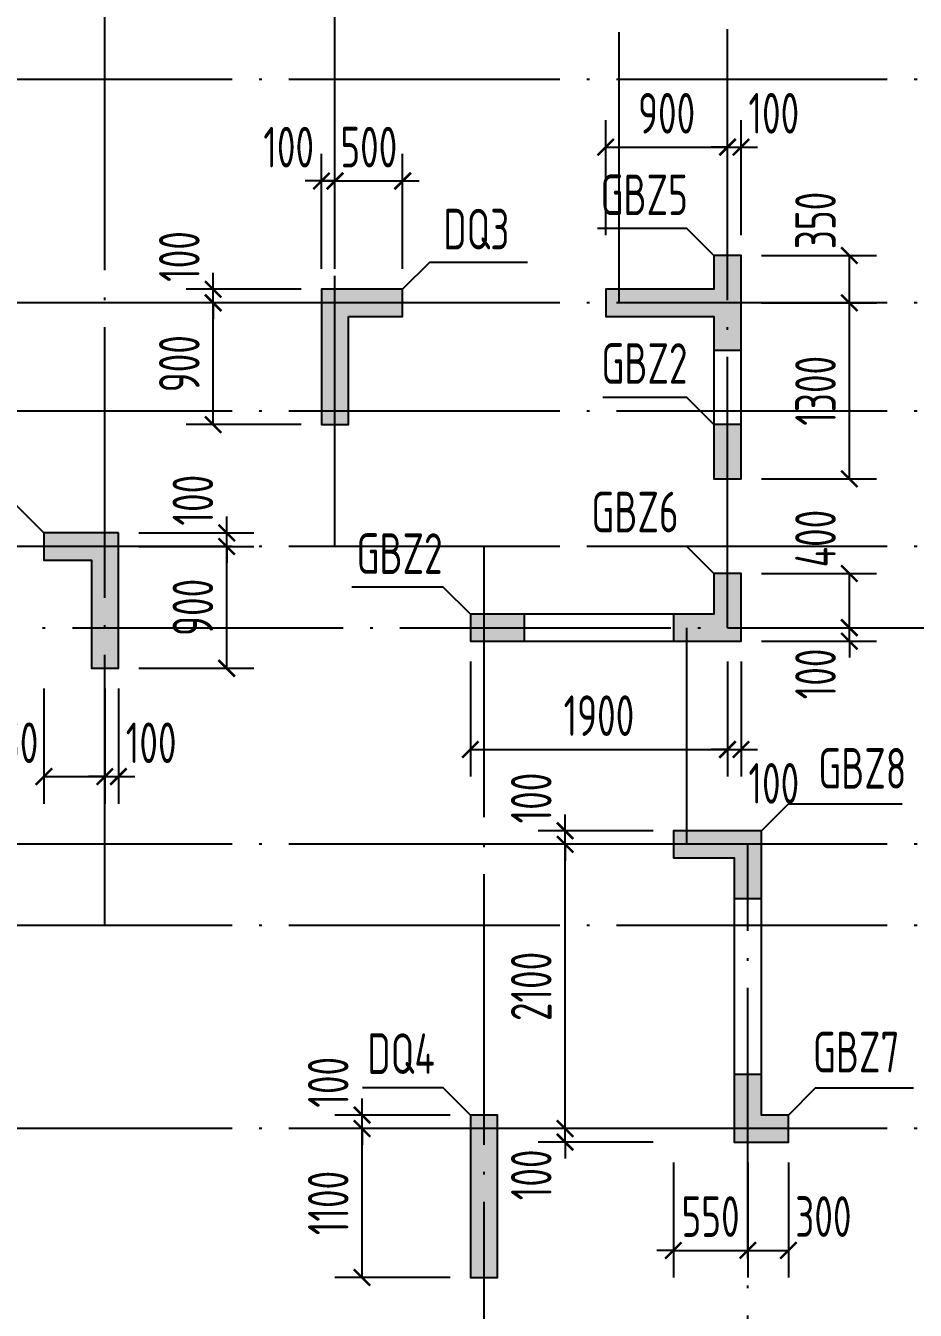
# Model space of a CAD drawing. Extents: x -1307975 to -76406, y -96289 to 379359.
# Drawn here: x -965083 to -958511, y 218226 to 227715 of the extents above; entities that cross this region are included whole.
import ezdxf
from ezdxf.enums import TextEntityAlignment as Align

# ---------------------------------------------------------------- set-up
doc = ezdxf.new("R2010")
doc.units = 0
doc.header["$LTSCALE"] = 1000
doc.linetypes.add('DOTE', pattern=[2.42, 2, -0.2, 0.02, -0.2])
doc.layers.get('0').update_dxf_attribs({"linetype": 'CONTINUOUS'})
doc.layers.get('DEFPOINTS').update_dxf_attribs({"linetype": 'CONTINUOUS'})
for name, color, linetype in [('A-DOTE', 10, 'DOTE'), ('S-Q墙实线', 6, 'CONTINUOUS'), ('S-Q墙标注', 3, 'CONTINUOUS'), ('S-X详图填充', 252, 'CONTINUOUS'), ('S-X详图实线', 4, 'CONTINUOUS'), ('S-Z柱编号', 6, 'CONTINUOUS')]:
    doc.layers.add(name, color=color, linetype=linetype)
doc.styles.add('TSSD_REIN', font='tssdeng.shx', dxfattribs={"width": 0.7, "height": 300, "bigfont": 'tssdchn.shx'})
doc.styles.add('结构文字', font='zstxt.shx', dxfattribs={"width": 0.7, "bigfont": 'zshz.shx'})
doc.dimstyles.new('STRUCK', dxfattribs={"dimtxt": 400, "dimasz": 121, "dimexe": 200, "dimexo": 150, "dimgap": 115, "dimtad": 1, "dimdec": 0, "dimdsep": 46, "dimtxsty": '结构文字', "dimblk": 'ARCHTICK', "dimcen": 400, "dimclrd": 3, "dimclre": 3, "dimclrt": 7, "dimadec": 0, "dimazin": 0, "dimtfac": 1, "dimtdec": 0, "dimtix": 1, "dimtmove": 2, "dimatfit": 3, "dimldrblk": '_DIMX', "dimfxl": 1, "dimtolj": 1, "dimtzin": 0, "dimarcsym": 0})

# ---------------------------------------------------------------- blocks, each defined once
blk = doc.blocks.new('20210726.16395156')
at = {"layer": 'A-DOTE'}
for p, q in [((11100, 10900), (11100, 18249.9)), ((12800, 13700), (12800, 18249.9)), ((14900, 15500), (14900, 18249.9)), ((15700, 13100.3), (15700, 18249.9)), ((55600, 17150), (3600, 17150)), ((55600, 15500), (3600, 15500)), ((55600, 14700), (3600, 14700)), ((55600, 13700), (3600, 13700)), ((13900.2, 13700), (13900, 3600)), ((3600, 13100.3), (55600, 13100.3)), ((15400, 11500), (15400, 13100)), ((55600, 11500), (3600, 11500)), ((15850, 3600), (15850, 11500)), ((55600, 10900), (3600, 10900)), ((55600, 9400), (3600, 9400))]:
    blk.add_line(p, q, dxfattribs=at)
blk = doc.blocks.new('_ArchTick')
at = {"color": 0, "linetype": 'ByBlock', "const_width": 0.15}
blk.add_lwpolyline([(-0.5, -0.5), (0.5, 0.5)], dxfattribs=at)
blk = doc.blocks.new('*D1854')
at = {"layer": 'DEFPOINTS', "color": 0, "transparency": 16777216}
for p in [(-962598.4, 219568.3), (-961798.4, 219568.3), (-961798.4, 218468.3)]:
    blk.add_point(p, dxfattribs=at)
at = {"layer": 'S-Q墙标注', "color": 3, "lineweight": -2, "transparency": 16777216}
for p, q in [((-961948.4, 219568.3), (-962798.4, 219568.3)), ((-962598.4, 218468.3), (-962598.4, 219568.3)), ((-961948.4, 218468.3), (-962798.4, 218468.3))]:
    blk.add_line(p, q, dxfattribs=at)
at = {"layer": 'S-Q墙标注', "color": 3, "lineweight": -2, "transparency": 16777216, "xscale": 121, "yscale": 121, "zscale": 121}
for p, rotation in [((-962598.4, 219568.3), 90), ((-962598.4, 218468.3), 270)]:
    blk.add_blockref('_ArchTick', p, dxfattribs=dict(at, rotation=rotation))
at = {"layer": 'S-Q墙标注', "color": 7, "transparency": 16777216, "insert": (-962848.4, 219018.3), "char_height": 300, "attachment_point": 5, "rotation": 90, "style": 'TSSD_REIN'}
blk.add_mtext('\\A1;1100', dxfattribs=at)
blk = doc.blocks.new('_DIMX')
blk.add_line((-150, 0), (150, 0))
at = {"const_width": 50}
blk.add_lwpolyline([(-70, -70), (70, 70)], dxfattribs=at)
blk = doc.blocks.new('*D1855')
at = {"layer": 'DEFPOINTS', "color": 0, "transparency": 16777216}
for p in [(-962598.4, 219668.3), (-961798.4, 219668.3), (-961798.4, 219568.3)]:
    blk.add_point(p, dxfattribs=at)
at = {"layer": 'S-Q墙标注', "color": 3, "lineweight": -2, "transparency": 16777216}
for p, q in [((-962598.4, 219668.3), (-962598.4, 219789.3)), ((-961948.4, 219668.3), (-962798.4, 219668.3)), ((-962598.4, 219568.3), (-962598.4, 219668.3)), ((-961948.4, 219568.3), (-962798.4, 219568.3)), ((-962598.4, 219568.3), (-962598.4, 219447.3))]:
    blk.add_line(p, q, dxfattribs=at)
at = {"layer": 'S-Q墙标注', "color": 3, "lineweight": -2, "transparency": 16777216, "xscale": 121, "yscale": 121, "zscale": 121}
for p, rotation in [((-962598.4, 219668.3), 270), ((-962598.4, 219568.3), 90)]:
    blk.add_blockref('_ArchTick', p, dxfattribs=dict(at, rotation=rotation))
at = {"layer": 'S-Q墙标注', "color": 7, "transparency": 16777216, "insert": (-962848.4, 219910.2), "char_height": 300, "attachment_point": 5, "rotation": 90, "style": 'TSSD_REIN'}
blk.add_mtext('\\A1;100', dxfattribs=at)
blk = doc.blocks.new('*D1864')
at = {"layer": 'DEFPOINTS', "color": 0, "transparency": 16777216}
for p in [(-964398.4, 223868.3), (-963598.4, 223868.3), (-964398.4, 222968.3)]:
    blk.add_point(p, dxfattribs=at)
at = {"layer": 'S-Q墙标注', "color": 3, "lineweight": -2, "transparency": 16777216}
for p, q in [((-964248.4, 223868.3), (-963398.4, 223868.3)), ((-963598.4, 222968.3), (-963598.4, 223868.3)), ((-964248.4, 222968.3), (-963398.4, 222968.3))]:
    blk.add_line(p, q, dxfattribs=at)
at = {"layer": 'S-Q墙标注', "color": 3, "lineweight": -2, "transparency": 16777216, "xscale": 121, "yscale": 121, "zscale": 121}
for p, rotation in [((-963598.4, 223868.3), 90), ((-963598.4, 222968.3), 270)]:
    blk.add_blockref('_ArchTick', p, dxfattribs=dict(at, rotation=rotation))
at = {"layer": 'S-Q墙标注', "color": 7, "transparency": 16777216, "insert": (-963848.4, 223418.3), "char_height": 300, "attachment_point": 5, "rotation": 90, "style": 'TSSD_REIN'}
blk.add_mtext('\\A1;900', dxfattribs=at)
blk = doc.blocks.new('*D1865')
at = {"layer": 'DEFPOINTS', "color": 0, "transparency": 16777216}
for p in [(-964398.4, 223968.3), (-963598.4, 223968.3), (-964398.4, 223868.3)]:
    blk.add_point(p, dxfattribs=at)
at = {"layer": 'S-Q墙标注', "color": 3, "lineweight": -2, "transparency": 16777216}
for p, q in [((-963598.4, 223968.3), (-963598.4, 224089.3)), ((-964248.4, 223968.3), (-963398.4, 223968.3)), ((-963598.4, 223868.3), (-963598.4, 223968.3)), ((-964248.4, 223868.3), (-963398.4, 223868.3)), ((-963598.4, 223868.3), (-963598.4, 223747.3))]:
    blk.add_line(p, q, dxfattribs=at)
at = {"layer": 'S-Q墙标注', "color": 3, "lineweight": -2, "transparency": 16777216, "xscale": 121, "yscale": 121, "zscale": 121}
for p, rotation in [((-963598.4, 223968.3), 270), ((-963598.4, 223868.3), 90)]:
    blk.add_blockref('_ArchTick', p, dxfattribs=dict(at, rotation=rotation))
at = {"layer": 'S-Q墙标注', "color": 7, "transparency": 16777216, "insert": (-963848.4, 224210.2), "char_height": 300, "attachment_point": 5, "rotation": 90, "style": 'TSSD_REIN'}
blk.add_mtext('\\A1;100', dxfattribs=at)
blk = doc.blocks.new('*D1866')
at = {"layer": 'DEFPOINTS', "color": 0, "transparency": 16777216}
for p in [(-964948.3, 222968.3), (-964498.4, 222968.3), (-964498.4, 222168.3)]:
    blk.add_point(p, dxfattribs=at)
at = {"layer": 'S-Q墙标注', "color": 3, "lineweight": -2, "transparency": 16777216}
for p, q in [((-964948.3, 222818.3), (-964948.3, 221968.3)), ((-964498.4, 222818.3), (-964498.4, 221968.3)), ((-964948.3, 222168.3), (-964498.4, 222168.3))]:
    blk.add_line(p, q, dxfattribs=at)
at = {"layer": 'S-Q墙标注', "color": 3, "lineweight": -2, "transparency": 16777216, "xscale": 121, "yscale": 121, "zscale": 121, "rotation": 180}
blk.add_blockref('_ArchTick', (-964948.3, 222168.3), dxfattribs=at)
at = {"layer": 'S-Q墙标注', "color": 3, "lineweight": -2, "transparency": 16777216, "xscale": 121, "yscale": 121, "zscale": 121}
blk.add_blockref('_ArchTick', (-964498.4, 222168.3), dxfattribs=at)
at = {"layer": 'S-Q墙标注', "color": 7, "transparency": 16777216, "insert": (-965206.3, 222418.3), "char_height": 300, "attachment_point": 5, "style": 'TSSD_REIN'}
blk.add_mtext('\\A1;450', dxfattribs=at)
blk = doc.blocks.new('*D1867')
at = {"layer": 'DEFPOINTS', "color": 0, "transparency": 16777216}
for p in [(-964498.4, 222968.3), (-964398.4, 222968.3), (-964398.4, 222168.3)]:
    blk.add_point(p, dxfattribs=at)
at = {"layer": 'S-Q墙标注', "color": 3, "lineweight": -2, "transparency": 16777216}
for p, q in [((-964498.4, 222818.3), (-964498.4, 221968.3)), ((-964398.4, 222818.3), (-964398.4, 221968.3)), ((-964498.4, 222168.3), (-964619.4, 222168.3)), ((-964498.4, 222168.3), (-964398.4, 222168.3)), ((-964398.4, 222168.3), (-964277.4, 222168.3))]:
    blk.add_line(p, q, dxfattribs=at)
at = {"layer": 'S-Q墙标注', "color": 3, "lineweight": -2, "transparency": 16777216, "xscale": 121, "yscale": 121, "zscale": 121}
blk.add_blockref('_ArchTick', (-964498.4, 222168.3), dxfattribs=at)
at = {"layer": 'S-Q墙标注', "color": 3, "lineweight": -2, "transparency": 16777216, "xscale": 121, "yscale": 121, "zscale": 121, "rotation": 180}
blk.add_blockref('_ArchTick', (-964398.4, 222168.3), dxfattribs=at)
at = {"layer": 'S-Q墙标注', "color": 7, "transparency": 16777216, "insert": (-964156.4, 222418.3), "char_height": 300, "attachment_point": 5, "style": 'TSSD_REIN'}
blk.add_mtext('\\A1;100', dxfattribs=at)
blk = doc.blocks.new('*D1868')
at = {"layer": 'DEFPOINTS', "color": 0, "transparency": 16777216}
for p in [(-959798.4, 223268.5), (-958998.4, 223268.5), (-959798.4, 223168.5)]:
    blk.add_point(p, dxfattribs=at)
at = {"layer": 'S-Q墙标注', "color": 3, "lineweight": -2, "transparency": 16777216}
for p, q in [((-958998.4, 223268.5), (-958998.4, 223389.5)), ((-959648.4, 223268.5), (-958798.4, 223268.5)), ((-958998.4, 223168.5), (-958998.4, 223268.5)), ((-959648.4, 223168.5), (-958798.4, 223168.5)), ((-958998.4, 223168.5), (-958998.4, 223047.5))]:
    blk.add_line(p, q, dxfattribs=at)
at = {"layer": 'S-Q墙标注', "color": 3, "lineweight": -2, "transparency": 16777216, "xscale": 121, "yscale": 121, "zscale": 121}
for p, rotation in [((-958998.4, 223268.5), 270), ((-958998.4, 223168.5), 90)]:
    blk.add_blockref('_ArchTick', p, dxfattribs=dict(at, rotation=rotation))
at = {"layer": 'S-Q墙标注', "color": 7, "transparency": 16777216, "insert": (-959248.4, 222926.6), "char_height": 300, "attachment_point": 5, "rotation": 90, "style": 'TSSD_REIN'}
blk.add_mtext('\\A1;100', dxfattribs=at)
blk = doc.blocks.new('*D1869')
at = {"layer": 'DEFPOINTS', "color": 0, "transparency": 16777216}
for p in [(-959798.4, 223668.5), (-958998.4, 223668.5), (-959798.4, 223268.5)]:
    blk.add_point(p, dxfattribs=at)
at = {"layer": 'S-Q墙标注', "color": 3, "lineweight": -2, "transparency": 16777216}
for p, q in [((-959648.4, 223668.5), (-958798.4, 223668.5)), ((-958998.4, 223268.5), (-958998.4, 223668.5)), ((-959648.4, 223268.5), (-958798.4, 223268.5))]:
    blk.add_line(p, q, dxfattribs=at)
at = {"layer": 'S-Q墙标注', "color": 3, "lineweight": -2, "transparency": 16777216, "xscale": 121, "yscale": 121, "zscale": 121}
for p, rotation in [((-958998.4, 223668.5), 90), ((-958998.4, 223268.5), 270)]:
    blk.add_blockref('_ArchTick', p, dxfattribs=dict(at, rotation=rotation))
at = {"layer": 'S-Q墙标注', "color": 7, "transparency": 16777216, "insert": (-959248.4, 223926.6), "char_height": 300, "attachment_point": 5, "rotation": 90, "style": 'TSSD_REIN'}
blk.add_mtext('\\A1;400', dxfattribs=at)
blk = doc.blocks.new('*D1870')
at = {"layer": 'DEFPOINTS', "color": 0, "transparency": 16777216}
for p in [(-961798.4, 223168.5), (-959898.4, 223168.5), (-959898.4, 222368.5)]:
    blk.add_point(p, dxfattribs=at)
at = {"layer": 'S-Q墙标注', "color": 3, "lineweight": -2, "transparency": 16777216}
for p, q in [((-961798.4, 223018.5), (-961798.4, 222168.5)), ((-959898.4, 223018.5), (-959898.4, 222168.5)), ((-961798.4, 222368.5), (-959898.4, 222368.5))]:
    blk.add_line(p, q, dxfattribs=at)
at = {"layer": 'S-Q墙标注', "color": 3, "lineweight": -2, "transparency": 16777216, "xscale": 121, "yscale": 121, "zscale": 121, "rotation": 180}
blk.add_blockref('_ArchTick', (-961798.4, 222368.5), dxfattribs=at)
at = {"layer": 'S-Q墙标注', "color": 3, "lineweight": -2, "transparency": 16777216, "xscale": 121, "yscale": 121, "zscale": 121}
blk.add_blockref('_ArchTick', (-959898.4, 222368.5), dxfattribs=at)
at = {"layer": 'S-Q墙标注', "color": 7, "transparency": 16777216, "insert": (-960848.4, 222618.5), "char_height": 300, "attachment_point": 5, "style": 'TSSD_REIN'}
blk.add_mtext('\\A1;1900', dxfattribs=at)
blk = doc.blocks.new('*D1871')
at = {"layer": 'DEFPOINTS', "color": 0, "transparency": 16777216}
for p in [(-959898.4, 223168.5), (-959798.4, 223168.5), (-959798.4, 222368.5)]:
    blk.add_point(p, dxfattribs=at)
at = {"layer": 'S-Q墙标注', "color": 3, "lineweight": -2, "transparency": 16777216}
for p, q in [((-959898.4, 223018.5), (-959898.4, 222168.5)), ((-959798.4, 223018.5), (-959798.4, 222168.5)), ((-959898.4, 222368.5), (-960019.4, 222368.5)), ((-959898.4, 222368.5), (-959798.4, 222368.5)), ((-959798.4, 222368.5), (-959677.4, 222368.5))]:
    blk.add_line(p, q, dxfattribs=at)
at = {"layer": 'S-Q墙标注', "color": 3, "lineweight": -2, "transparency": 16777216, "xscale": 121, "yscale": 121, "zscale": 121}
blk.add_blockref('_ArchTick', (-959898.4, 222368.5), dxfattribs=at)
at = {"layer": 'S-Q墙标注', "color": 3, "lineweight": -2, "transparency": 16777216, "xscale": 121, "yscale": 121, "zscale": 121, "rotation": 180}
blk.add_blockref('_ArchTick', (-959798.4, 222368.5), dxfattribs=at)
at = {"layer": 'S-Q墙标注', "color": 7, "transparency": 16777216, "insert": (-959556.4, 222118.5), "char_height": 300, "attachment_point": 5, "style": 'TSSD_REIN'}
blk.add_mtext('\\A1;100', dxfattribs=at)
blk = doc.blocks.new('*D1872')
at = {"layer": 'DEFPOINTS', "color": 0, "transparency": 16777216}
for p in [(-963698.4, 225668.3), (-962898.4, 225668.3), (-962898.4, 224768.3)]:
    blk.add_point(p, dxfattribs=at)
at = {"layer": 'S-Q墙标注', "color": 3, "lineweight": -2, "transparency": 16777216}
for p, q in [((-963048.4, 225668.3), (-963898.4, 225668.3)), ((-963698.4, 224768.3), (-963698.4, 225668.3)), ((-963048.4, 224768.3), (-963898.4, 224768.3))]:
    blk.add_line(p, q, dxfattribs=at)
at = {"layer": 'S-Q墙标注', "color": 3, "lineweight": -2, "transparency": 16777216, "xscale": 121, "yscale": 121, "zscale": 121}
for p, rotation in [((-963698.4, 225668.3), 90), ((-963698.4, 224768.3), 270)]:
    blk.add_blockref('_ArchTick', p, dxfattribs=dict(at, rotation=rotation))
at = {"layer": 'S-Q墙标注', "color": 7, "transparency": 16777216, "insert": (-963948.4, 225218.3), "char_height": 300, "attachment_point": 5, "rotation": 90, "style": 'TSSD_REIN'}
blk.add_mtext('\\A1;900', dxfattribs=at)
blk = doc.blocks.new('*D1873')
at = {"layer": 'DEFPOINTS', "color": 0, "transparency": 16777216}
for p in [(-963698.4, 225768.3), (-962898.4, 225768.3), (-962898.4, 225668.3)]:
    blk.add_point(p, dxfattribs=at)
at = {"layer": 'S-Q墙标注', "color": 3, "lineweight": -2, "transparency": 16777216}
for p, q in [((-963698.4, 225768.3), (-963698.4, 225889.3)), ((-963048.4, 225768.3), (-963898.4, 225768.3)), ((-963698.4, 225668.3), (-963698.4, 225768.3)), ((-963048.4, 225668.3), (-963898.4, 225668.3)), ((-963698.4, 225668.3), (-963698.4, 225547.3))]:
    blk.add_line(p, q, dxfattribs=at)
at = {"layer": 'S-Q墙标注', "color": 3, "lineweight": -2, "transparency": 16777216, "xscale": 121, "yscale": 121, "zscale": 121}
for p, rotation in [((-963698.4, 225768.3), 270), ((-963698.4, 225668.3), 90)]:
    blk.add_blockref('_ArchTick', p, dxfattribs=dict(at, rotation=rotation))
at = {"layer": 'S-Q墙标注', "color": 7, "transparency": 16777216, "insert": (-963948.4, 226010.2), "char_height": 300, "attachment_point": 5, "rotation": 90, "style": 'TSSD_REIN'}
blk.add_mtext('\\A1;100', dxfattribs=at)
blk = doc.blocks.new('*D1874')
at = {"layer": 'DEFPOINTS', "color": 0, "transparency": 16777216}
for p in [(-962798.4, 226568.3), (-962898.4, 225768.3), (-962798.4, 225768.3)]:
    blk.add_point(p, dxfattribs=at)
at = {"layer": 'S-Q墙标注', "color": 3, "lineweight": -2, "transparency": 16777216}
for p, q in [((-962898.4, 225918.3), (-962898.4, 226768.3)), ((-962798.4, 225918.3), (-962798.4, 226768.3)), ((-962898.4, 226568.3), (-963019.4, 226568.3)), ((-962898.4, 226568.3), (-962798.4, 226568.3)), ((-962798.4, 226568.3), (-962677.4, 226568.3))]:
    blk.add_line(p, q, dxfattribs=at)
at = {"layer": 'S-Q墙标注', "color": 3, "lineweight": -2, "transparency": 16777216, "xscale": 121, "yscale": 121, "zscale": 121}
blk.add_blockref('_ArchTick', (-962898.4, 226568.3), dxfattribs=at)
at = {"layer": 'S-Q墙标注', "color": 3, "lineweight": -2, "transparency": 16777216, "xscale": 121, "yscale": 121, "zscale": 121, "rotation": 180}
blk.add_blockref('_ArchTick', (-962798.4, 226568.3), dxfattribs=at)
at = {"layer": 'S-Q墙标注', "color": 7, "transparency": 16777216, "insert": (-963140.3, 226818.3), "char_height": 300, "attachment_point": 5, "style": 'TSSD_REIN'}
blk.add_mtext('\\A1;100', dxfattribs=at)
blk = doc.blocks.new('*D1875')
at = {"layer": 'DEFPOINTS', "color": 0, "transparency": 16777216}
for p in [(-962298.4, 226568.3), (-962798.4, 225768.3), (-962298.4, 225768.3)]:
    blk.add_point(p, dxfattribs=at)
at = {"layer": 'S-Q墙标注', "color": 3, "lineweight": -2, "transparency": 16777216}
for p, q in [((-962798.4, 225918.3), (-962798.4, 226768.3)), ((-962298.4, 225918.3), (-962298.4, 226768.3)), ((-962798.4, 226568.3), (-962919.4, 226568.3)), ((-962798.4, 226568.3), (-962298.4, 226568.3)), ((-962298.4, 226568.3), (-962177.4, 226568.3))]:
    blk.add_line(p, q, dxfattribs=at)
at = {"layer": 'S-Q墙标注', "color": 3, "lineweight": -2, "transparency": 16777216, "xscale": 121, "yscale": 121, "zscale": 121}
blk.add_blockref('_ArchTick', (-962798.4, 226568.3), dxfattribs=at)
at = {"layer": 'S-Q墙标注', "color": 3, "lineweight": -2, "transparency": 16777216, "xscale": 121, "yscale": 121, "zscale": 121, "rotation": 180}
blk.add_blockref('_ArchTick', (-962298.4, 226568.3), dxfattribs=at)
at = {"layer": 'S-Q墙标注', "color": 7, "transparency": 16777216, "insert": (-962548.4, 226818.3), "char_height": 300, "attachment_point": 5, "style": 'TSSD_REIN'}
blk.add_mtext('\\A1;500', dxfattribs=at)
blk = doc.blocks.new('*D1876')
at = {"layer": 'DEFPOINTS', "color": 0, "transparency": 16777216}
for p in [(-961098.4, 219568.3), (-960298.4, 219568.3), (-960298.4, 219468.3)]:
    blk.add_point(p, dxfattribs=at)
at = {"layer": 'S-Q墙标注', "color": 3, "lineweight": -2, "transparency": 16777216}
for p, q in [((-961098.4, 219568.3), (-961098.4, 219689.3)), ((-960448.4, 219568.3), (-961298.4, 219568.3)), ((-961098.4, 219468.3), (-961098.4, 219568.3)), ((-960448.4, 219468.3), (-961298.4, 219468.3)), ((-961098.4, 219468.3), (-961098.4, 219347.3))]:
    blk.add_line(p, q, dxfattribs=at)
at = {"layer": 'S-Q墙标注', "color": 3, "lineweight": -2, "transparency": 16777216, "xscale": 121, "yscale": 121, "zscale": 121}
for p, rotation in [((-961098.4, 219568.3), 270), ((-961098.4, 219468.3), 90)]:
    blk.add_blockref('_ArchTick', p, dxfattribs=dict(at, rotation=rotation))
at = {"layer": 'S-Q墙标注', "color": 7, "transparency": 16777216, "insert": (-961348.4, 219226.3), "char_height": 300, "attachment_point": 5, "rotation": 90, "style": 'TSSD_REIN'}
blk.add_mtext('\\A1;100', dxfattribs=at)
blk = doc.blocks.new('*D1877')
at = {"layer": 'DEFPOINTS', "color": 0, "transparency": 16777216}
for p in [(-961098.4, 221668.3), (-960298.4, 221668.3), (-960298.4, 219568.3)]:
    blk.add_point(p, dxfattribs=at)
at = {"layer": 'S-Q墙标注', "color": 3, "lineweight": -2, "transparency": 16777216}
for p, q in [((-960448.4, 221668.3), (-961298.4, 221668.3)), ((-961098.4, 219568.3), (-961098.4, 221668.3)), ((-960448.4, 219568.3), (-961298.4, 219568.3))]:
    blk.add_line(p, q, dxfattribs=at)
at = {"layer": 'S-Q墙标注', "color": 3, "lineweight": -2, "transparency": 16777216, "xscale": 121, "yscale": 121, "zscale": 121}
for p, rotation in [((-961098.4, 221668.3), 90), ((-961098.4, 219568.3), 270)]:
    blk.add_blockref('_ArchTick', p, dxfattribs=dict(at, rotation=rotation))
at = {"layer": 'S-Q墙标注', "color": 7, "transparency": 16777216, "insert": (-961348.4, 220618.3), "char_height": 300, "attachment_point": 5, "rotation": 90, "style": 'TSSD_REIN'}
blk.add_mtext('\\A1;2100', dxfattribs=at)
blk = doc.blocks.new('*D1878')
at = {"layer": 'DEFPOINTS', "color": 0, "transparency": 16777216}
for p in [(-961098.4, 221768.3), (-960298.4, 221768.3), (-960298.4, 221668.3)]:
    blk.add_point(p, dxfattribs=at)
at = {"layer": 'S-Q墙标注', "color": 3, "lineweight": -2, "transparency": 16777216}
for p, q in [((-961098.4, 221768.3), (-961098.4, 221889.3)), ((-960448.4, 221768.3), (-961298.4, 221768.3)), ((-961098.4, 221668.3), (-961098.4, 221768.3)), ((-960448.4, 221668.3), (-961298.4, 221668.3)), ((-961098.4, 221668.3), (-961098.4, 221547.3))]:
    blk.add_line(p, q, dxfattribs=at)
at = {"layer": 'S-Q墙标注', "color": 3, "lineweight": -2, "transparency": 16777216, "xscale": 121, "yscale": 121, "zscale": 121}
for p, rotation in [((-961098.4, 221768.3), 270), ((-961098.4, 221668.3), 90)]:
    blk.add_blockref('_ArchTick', p, dxfattribs=dict(at, rotation=rotation))
at = {"layer": 'S-Q墙标注', "color": 7, "transparency": 16777216, "insert": (-961348.4, 222010.2), "char_height": 300, "attachment_point": 5, "rotation": 90, "style": 'TSSD_REIN'}
blk.add_mtext('\\A1;100', dxfattribs=at)
blk = doc.blocks.new('*D1686')
at = {"layer": 'DEFPOINTS', "color": 0, "transparency": 16777216}
for p in [(-960298.4, 219468.4), (-959748.4, 219468.2), (-959748.4, 218668.2)]:
    blk.add_point(p, dxfattribs=at)
at = {"layer": 'S-Q墙标注', "color": 3, "lineweight": -2, "transparency": 16777216}
for p, q in [((-960298.4, 219318.4), (-960298.4, 218468.2)), ((-959748.4, 219318.2), (-959748.4, 218468.2)), ((-960298.4, 218668.2), (-960419.4, 218668.2)), ((-960298.4, 218668.2), (-959748.4, 218668.2)), ((-959748.4, 218668.2), (-959627.4, 218668.2))]:
    blk.add_line(p, q, dxfattribs=at)
at = {"layer": 'S-Q墙标注', "color": 3, "lineweight": -2, "transparency": 16777216, "xscale": 121, "yscale": 121, "zscale": 121}
blk.add_blockref('_ArchTick', (-960298.4, 218668.2), dxfattribs=at)
at = {"layer": 'S-Q墙标注', "color": 3, "lineweight": -2, "transparency": 16777216, "xscale": 121, "yscale": 121, "zscale": 121, "rotation": 180}
blk.add_blockref('_ArchTick', (-959748.4, 218668.2), dxfattribs=at)
at = {"layer": 'S-Q墙标注', "color": 7, "transparency": 16777216, "insert": (-960023.4, 218918.2), "char_height": 300, "attachment_point": 5, "style": 'TSSD_REIN'}
blk.add_mtext('\\A1;550', dxfattribs=at)
blk = doc.blocks.new('*D1687')
at = {"layer": 'DEFPOINTS', "color": 0, "transparency": 16777216}
for p in [(-959748.4, 219468.2), (-959448.4, 219468.2), (-959448.4, 218668.2)]:
    blk.add_point(p, dxfattribs=at)
at = {"layer": 'S-Q墙标注', "color": 3, "lineweight": -2, "transparency": 16777216}
for p, q in [((-959748.4, 219318.2), (-959748.4, 218468.2)), ((-959448.4, 219318.2), (-959448.4, 218468.2)), ((-959748.4, 218668.2), (-959448.4, 218668.2))]:
    blk.add_line(p, q, dxfattribs=at)
at = {"layer": 'S-Q墙标注', "color": 3, "lineweight": -2, "transparency": 16777216, "xscale": 121, "yscale": 121, "zscale": 121, "rotation": 180}
blk.add_blockref('_ArchTick', (-959748.4, 218668.2), dxfattribs=at)
at = {"layer": 'S-Q墙标注', "color": 3, "lineweight": -2, "transparency": 16777216, "xscale": 121, "yscale": 121, "zscale": 121}
blk.add_blockref('_ArchTick', (-959448.4, 218668.2), dxfattribs=at)
at = {"layer": 'S-Q墙标注', "color": 7, "transparency": 16777216, "insert": (-959190.3, 218918.2), "char_height": 300, "attachment_point": 5, "style": 'TSSD_REIN'}
blk.add_mtext('\\A1;300', dxfattribs=at)
blk = doc.blocks.new('*D1764')
at = {"layer": 'DEFPOINTS', "color": 0, "transparency": 16777216}
for p in [(-959798.4, 225668.3), (-958998.4, 225668.3), (-959798.4, 224368.3)]:
    blk.add_point(p, dxfattribs=at)
at = {"layer": 'S-Q墙标注', "color": 3, "lineweight": -2, "transparency": 16777216}
for p, q in [((-959648.4, 225668.3), (-958798.4, 225668.3)), ((-958998.4, 224368.3), (-958998.4, 225668.3)), ((-959648.4, 224368.3), (-958798.4, 224368.3))]:
    blk.add_line(p, q, dxfattribs=at)
at = {"layer": 'S-Q墙标注', "color": 3, "lineweight": -2, "transparency": 16777216, "xscale": 121, "yscale": 121, "zscale": 121}
for p, rotation in [((-958998.4, 225668.3), 90), ((-958998.4, 224368.3), 270)]:
    blk.add_blockref('_ArchTick', p, dxfattribs=dict(at, rotation=rotation))
at = {"layer": 'S-Q墙标注', "color": 7, "transparency": 16777216, "insert": (-959248.4, 225018.3), "char_height": 300, "attachment_point": 5, "rotation": 90, "style": 'TSSD_REIN'}
blk.add_mtext('\\A1;1300', dxfattribs=at)
blk = doc.blocks.new('*D1765')
at = {"layer": 'DEFPOINTS', "color": 0, "transparency": 16777216}
for p in [(-959798.4, 226018.3), (-958998.4, 226018.3), (-959798.4, 225668.3)]:
    blk.add_point(p, dxfattribs=at)
at = {"layer": 'S-Q墙标注', "color": 3, "lineweight": -2, "transparency": 16777216}
for p, q in [((-959648.4, 226018.3), (-958798.4, 226018.3)), ((-958998.4, 225668.3), (-958998.4, 226018.3)), ((-959648.4, 225668.3), (-958798.4, 225668.3))]:
    blk.add_line(p, q, dxfattribs=at)
at = {"layer": 'S-Q墙标注', "color": 3, "lineweight": -2, "transparency": 16777216, "xscale": 121, "yscale": 121, "zscale": 121}
for p, rotation in [((-958998.4, 226018.3), 90), ((-958998.4, 225668.3), 270)]:
    blk.add_blockref('_ArchTick', p, dxfattribs=dict(at, rotation=rotation))
at = {"layer": 'S-Q墙标注', "color": 7, "transparency": 16777216, "insert": (-959248.4, 226276.3), "char_height": 300, "attachment_point": 5, "rotation": 90, "style": 'TSSD_REIN'}
blk.add_mtext('\\A1;350', dxfattribs=at)
blk = doc.blocks.new('*D1766')
at = {"layer": 'DEFPOINTS', "color": 0, "transparency": 16777216}
for p in [(-959898.4, 226818.3), (-960798.5, 226018.3), (-959898.4, 226018.3)]:
    blk.add_point(p, dxfattribs=at)
at = {"layer": 'S-Q墙标注', "color": 3, "lineweight": -2, "transparency": 16777216}
for p, q in [((-960798.5, 226168.3), (-960798.5, 227018.3)), ((-959898.4, 226168.3), (-959898.4, 227018.3)), ((-960798.5, 226818.3), (-959898.4, 226818.3))]:
    blk.add_line(p, q, dxfattribs=at)
at = {"layer": 'S-Q墙标注', "color": 3, "lineweight": -2, "transparency": 16777216, "xscale": 121, "yscale": 121, "zscale": 121, "rotation": 180}
blk.add_blockref('_ArchTick', (-960798.5, 226818.3), dxfattribs=at)
at = {"layer": 'S-Q墙标注', "color": 3, "lineweight": -2, "transparency": 16777216, "xscale": 121, "yscale": 121, "zscale": 121}
blk.add_blockref('_ArchTick', (-959898.4, 226818.3), dxfattribs=at)
at = {"layer": 'S-Q墙标注', "color": 7, "transparency": 16777216, "insert": (-960348.4, 227068.3), "char_height": 300, "attachment_point": 5, "style": 'TSSD_REIN'}
blk.add_mtext('\\A1;900', dxfattribs=at)
blk = doc.blocks.new('*D1767')
at = {"layer": 'DEFPOINTS', "color": 0, "transparency": 16777216}
for p in [(-959798.4, 226818.3), (-959898.4, 226018.3), (-959798.4, 226018.3)]:
    blk.add_point(p, dxfattribs=at)
at = {"layer": 'S-Q墙标注', "color": 3, "lineweight": -2, "transparency": 16777216}
for p, q in [((-959898.4, 226168.3), (-959898.4, 227018.3)), ((-959798.4, 226168.3), (-959798.4, 227018.3)), ((-959898.4, 226818.3), (-960019.4, 226818.3)), ((-959898.4, 226818.3), (-959798.4, 226818.3)), ((-959798.4, 226818.3), (-959677.4, 226818.3))]:
    blk.add_line(p, q, dxfattribs=at)
at = {"layer": 'S-Q墙标注', "color": 3, "lineweight": -2, "transparency": 16777216, "xscale": 121, "yscale": 121, "zscale": 121}
blk.add_blockref('_ArchTick', (-959898.4, 226818.3), dxfattribs=at)
at = {"layer": 'S-Q墙标注', "color": 3, "lineweight": -2, "transparency": 16777216, "xscale": 121, "yscale": 121, "zscale": 121, "rotation": 180}
blk.add_blockref('_ArchTick', (-959798.4, 226818.3), dxfattribs=at)
at = {"layer": 'S-Q墙标注', "color": 7, "transparency": 16777216, "insert": (-959556.4, 227068.3), "char_height": 300, "attachment_point": 5, "style": 'TSSD_REIN'}
blk.add_mtext('\\A1;100', dxfattribs=at)

msp = doc.modelspace()

# ---------------------------------------------------------------- hatches: boundary and pattern name
at = {"layer": 'S-X详图填充'}
h = msp.add_hatch(color=256, dxfattribs=at)
h.dxf.hatch_style = 1
h.paths.add_polyline_path([(-959998.36, 225317.79), (-959798.36, 225317.79), (-959798.36, 226018.25), (-959998.36, 226018.25), (-959998.36, 225768.25), (-960798.49, 225768.25), (-960798.49, 225568.25), (-959998.36, 225568.25)])
h = msp.add_hatch(color=256, dxfattribs=at)
h.dxf.hatch_style = 1
h.paths.add_polyline_path([(-962698.36, 225568.25), (-962298.45, 225568.25), (-962298.45, 225768.25), (-962898.36, 225768.25), (-962898.36, 224768.25), (-962698.36, 224768.25)])
h = msp.add_hatch(color=256, dxfattribs=at)
h.dxf.hatch_style = 1
h.paths.add_polyline_path([(-959798.36, 224768.25), (-959998.36, 224768.25), (-959998.36, 224368.25), (-959798.36, 224368.25)])
h = msp.add_hatch(color=256, dxfattribs=at)
h.dxf.hatch_style = 1
h.paths.add_polyline_path([(-964398.35, 223968.25), (-964948.27, 223968.25), (-964948.27, 223768.25), (-964598.35, 223768.25), (-964598.35, 222968.25), (-964398.35, 222968.25)])
h = msp.add_hatch(color=256, dxfattribs=at)
h.dxf.hatch_style = 1
h.paths.add_polyline_path([(-960298.36, 223368.52), (-960298.36, 223168.52), (-959798.36, 223168.52), (-959798.36, 223668.52), (-959998.36, 223668.52), (-959998.36, 223368.52)])
h = msp.add_hatch(color=256, dxfattribs=at)
h.dxf.hatch_style = 1
h.paths.add_polyline_path([(-961398.36, 223168.52), (-961398.36, 223368.52), (-961798.36, 223368.52), (-961798.36, 223168.52)])
h = msp.add_hatch(color=256, dxfattribs=at)
h.dxf.hatch_style = 1
h.paths.add_polyline_path([(-959848.36, 221268.25), (-959648.36, 221268.25), (-959648.36, 221768.25), (-960298.43, 221768.25), (-960298.43, 221568.25), (-959848.36, 221568.25)])
h = msp.add_hatch(color=256, dxfattribs=at)
h.dxf.hatch_style = 1
h.paths.add_polyline_path([(-959648.36, 219968.25), (-959848.36, 219968.25), (-959848.36, 219468.25), (-959448.36, 219468.25), (-959448.36, 219668.25), (-959648.36, 219668.25)])
h = msp.add_hatch(color=256, dxfattribs=at)
h.dxf.hatch_style = 1
h.paths.add_polyline_path([(-961798.35, 218468.25), (-961598.35, 218468.25), (-961598.35, 219668.25), (-961798.35, 219668.25)])

# ---------------------------------------------------------------- linework, layer by layer
at = {"layer": 'S-Q墙实线'}
msp.add_lwpolyline([(-959798.36, 225668.25), (-959798.36, 226018.25), (-959998.36, 226018.25), (-959998.36, 225768.25), (-960798.49, 225768.25), (-960798.49, 225568.25), (-959998.36, 225568.25), (-959998.36, 224368.25), (-959798.36, 224368.25), (-959798.36, 225668.25)], dxfattribs=at)
for points in [[(-962698.36, 225568.25), (-962298.45, 225568.25), (-962298.45, 225768.25), (-962898.36, 225768.25), (-962898.36, 224768.25), (-962698.36, 224768.25)], [(-964398.35, 223968.25), (-964948.27, 223968.25), (-964948.27, 223768.25), (-964598.35, 223768.25), (-964598.35, 222968.25), (-964398.35, 222968.25)], [(-961798.36, 223168.52), (-960198.43, 223168.52), (-959798.36, 223168.52), (-959798.36, 223668.52), (-959998.36, 223668.52), (-959998.36, 223368.52), (-960198.43, 223368.52), (-961798.36, 223368.52)], [(-959648.36, 219668.25), (-959648.36, 221768.25), (-960298.43, 221768.25), (-960298.43, 221568.25), (-959848.36, 221568.25), (-959848.36, 219468.25), (-959448.36, 219468.25), (-959448.36, 219668.25)], [(-961598.35, 218468.25), (-961598.35, 219668.25), (-961798.35, 219668.25), (-961798.35, 218468.25)]]:
    msp.add_lwpolyline(points, close=True, dxfattribs=at)
at = {"layer": 'S-X详图实线'}
for points in [[(-959998.36, 225317.79), (-959798.36, 225317.79), (-959798.36, 226018.25), (-959998.36, 226018.25), (-959998.36, 225768.25), (-960798.49, 225768.25), (-960798.49, 225568.25), (-959998.36, 225568.25), (-959998.36, 225568.25)], [(-962698.36, 225568.25), (-962298.45, 225568.25), (-962298.45, 225768.25), (-962898.36, 225768.25), (-962898.36, 224768.25), (-962698.36, 224768.25), (-962698.36, 225568.25)], [(-959798.36, 224768.25), (-959998.36, 224768.25), (-959998.36, 224368.25), (-959798.36, 224368.25), (-959798.36, 224768.25)], [(-964398.35, 223968.25), (-964948.27, 223968.25), (-964948.27, 223768.25), (-964598.35, 223768.25), (-964598.35, 222968.25), (-964398.35, 222968.25), (-964398.35, 223968.25)], [(-960298.36, 223368.52), (-960298.36, 223168.52), (-959798.36, 223168.52), (-959798.36, 223668.52), (-959998.36, 223668.52), (-959998.36, 223368.52), (-960298.36, 223368.52)], [(-961398.36, 223168.52), (-961398.36, 223368.52), (-961798.36, 223368.52), (-961798.36, 223168.52), (-961398.36, 223168.52)], [(-959848.36, 221268.25), (-959648.36, 221268.25), (-959648.36, 221768.25), (-960298.43, 221768.25), (-960298.43, 221568.25), (-959848.36, 221568.25), (-959848.36, 221268.25)], [(-959648.36, 219968.25), (-959848.36, 219968.25), (-959848.36, 219468.25), (-959448.36, 219468.25), (-959448.36, 219668.25), (-959648.36, 219668.25), (-959648.36, 219968.25)], [(-961798.35, 218468.25), (-961598.35, 218468.25), (-961598.35, 219668.25), (-961798.35, 219668.25), (-961798.35, 218468.25)]]:
    msp.add_lwpolyline(points, close=True, dxfattribs=at)
at = {"layer": 'S-Z柱编号', "color": 7}
for points in [[(-959998.36, 226018.25), (-960198.36, 226218.25), (-960859.97, 226218.25)], [(-962298.45, 225768.25), (-962098.45, 225968.25), (-961376.91, 225968.25)], [(-959998.36, 224768.25), (-960198.36, 224968.25), (-960818.45, 224968.25)], [(-964948.27, 223968.25), (-965148.27, 224168.25), (-965776.69, 224168.25)], [(-959998.36, 223668.52), (-960198.36, 223868.52), (-960922.97, 223868.52)], [(-961798.36, 223368.52), (-961998.36, 223568.52), (-962672.75, 223568.52)], [(-959648.36, 221768.25), (-959448.36, 221968.25), (-958608.36, 221968.25)], [(-961798.12, 219668.25), (-961998.12, 219868.25), (-962595.63, 219868.25)], [(-959448.36, 219668.25), (-959248.36, 219868.25), (-958523.71, 219868.25)]]:
    msp.add_lwpolyline(points, dxfattribs=at)

# ---------------------------------------------------------------- block references
at = {"layer": 'A-DOTE'}
msp.add_blockref('20210726.16395156', (-975598.36, 210168.21), dxfattribs=at)

# ---------------------------------------------------------------- texts
at = {"layer": 'S-Z柱编号', "color": 7, "style": 'TSSD_REIN', "width": 0.7}
for s, p in [('GBZ5', (-960836.7, 226226.01)), ('DQ3', (-961998.45, 225972.69)), ('GBZ2', (-960830.04, 224979.97)), ('GBZ6', (-960904.13, 223882.74)), ('GBZ2', (-962639.5, 223575.66)), ('GBZ8', (-959228.07, 221989.47)), ('DQ4', (-962559.17, 219881.95)), ('GBZ7', (-959267.47, 219893.23))]:
    msp.add_text(s, height=300, dxfattribs=at).set_placement(p, align=Align.BOTTOM_LEFT)

# ---------------------------------------------------------------- dimensions: what is measured, and where the dimension line sits
at = {"layer": 'S-Q墙标注'}
for base, p1, p2, picture, middle in [((-959898.37, 226818.25), (-960798.49, 226018.25), (-959898.37, 226018.25), '*D1766', (-960348.43, 227068.25)), ((-962298.45, 226568.25), (-962798.36, 225768.25), (-962298.45, 225768.25), '*D1875', (-962548.4, 226818.25)), ((-959898.36, 222368.52), (-961798.36, 223168.52), (-959898.36, 223168.52), '*D1870', (-960848.36, 222618.52)), ((-959748.35, 218668.23), (-960298.36, 219468.37), (-959748.35, 219468.23), '*D1686', (-960023.36, 218918.23))]:
    dim = msp.add_linear_dim(base=base, p1=p1, p2=p2, dimstyle='STRUCK', override={"dimtxt": 300, "dimgap": 100, "dimtxsty": 'TSSD_REIN'}, dxfattribs=at)
    dim.commit()
    dim.dimension.update_dxf_attribs({"geometry": picture, "text_midpoint": middle})
for base, p1, p2, picture, middle in [((-959798.36, 226818.25), (-959898.37, 226018.25), (-959798.36, 226018.25), '*D1767', (-959556.44, 227068.25)), ((-962798.36, 226568.25), (-962898.36, 225768.25), (-962798.36, 225768.25), '*D1874', (-963140.28, 226818.25)), ((-959798.36, 222368.52), (-959898.36, 223168.52), (-959798.36, 223168.52), '*D1871', (-959556.44, 222118.52)), ((-964498.36, 222168.25), (-964948.27, 222968.25), (-964498.36, 222968.25), '*D1866', (-965206.35, 222418.25)), ((-964398.35, 222168.25), (-964498.36, 222968.25), (-964398.35, 222968.25), '*D1867', (-964156.43, 222418.25)), ((-959448.35, 218668.23), (-959748.35, 219468.23), (-959448.35, 219468.23), '*D1687', (-959190.27, 218918.23))]:
    dim = msp.add_linear_dim(base=base, p1=p1, p2=p2, dimstyle='STRUCK', override={"dimtxt": 300, "dimgap": 100, "dimtxsty": 'TSSD_REIN'}, dxfattribs=at)
    dim.commit()
    dim.dimension.update_dxf_attribs({"geometry": picture, "text_midpoint": middle, "dimtype": 160})
for base, p1, p2, picture, middle in [((-958998.36, 226018.25), (-959798.36, 225668.25), (-959798.36, 226018.25), '*D1765', (-959248.36, 226276.33)), ((-963698.36, 225768.25), (-962898.36, 225668.25), (-962898.36, 225768.25), '*D1873', (-963948.36, 226010.18)), ((-963598.35, 223968.25), (-964398.35, 223868.25), (-964398.35, 223968.25), '*D1865', (-963848.35, 224210.18)), ((-958998.36, 223668.52), (-959798.36, 223268.52), (-959798.36, 223668.52), '*D1869', (-959248.36, 223926.6)), ((-958998.36, 223268.52), (-959798.36, 223168.52), (-959798.36, 223268.52), '*D1868', (-959248.36, 222926.6)), ((-961098.43, 221768.25), (-960298.43, 221668.25), (-960298.43, 221768.25), '*D1878', (-961348.43, 222010.18)), ((-962598.35, 219668.25), (-961798.35, 219568.25), (-961798.35, 219668.25), '*D1855', (-962848.35, 219910.18)), ((-961098.43, 219568.25), (-960298.43, 219468.25), (-960298.43, 219568.25), '*D1876', (-961348.43, 219226.33))]:
    dim = msp.add_linear_dim(base=base, p1=p1, p2=p2, angle=90, dimstyle='STRUCK', override={"dimtxt": 300, "dimgap": 100, "dimtxsty": 'TSSD_REIN'}, dxfattribs=at)
    dim.commit()
    dim.dimension.update_dxf_attribs({"geometry": picture, "text_midpoint": middle, "dimtype": 160})
for base, p1, p2, picture, middle in [((-963698.36, 225668.25), (-962898.36, 224768.25), (-962898.36, 225668.25), '*D1872', (-963948.36, 225218.25)), ((-958998.36, 225668.25), (-959798.36, 224368.25), (-959798.36, 225668.25), '*D1764', (-959248.36, 225018.25)), ((-963598.35, 223868.25), (-964398.35, 222968.25), (-964398.35, 223868.25), '*D1864', (-963848.35, 223418.25)), ((-961098.43, 221668.25), (-960298.43, 219568.25), (-960298.43, 221668.25), '*D1877', (-961348.43, 220618.25)), ((-962598.35, 219568.25), (-961798.35, 218468.25), (-961798.35, 219568.25), '*D1854', (-962848.35, 219018.25))]:
    dim = msp.add_linear_dim(base=base, p1=p1, p2=p2, angle=90, dimstyle='STRUCK', override={"dimtxt": 300, "dimgap": 100, "dimtxsty": 'TSSD_REIN'}, dxfattribs=at)
    dim.commit()
    dim.dimension.update_dxf_attribs({"geometry": picture, "text_midpoint": middle})

doc.saveas('drawing.dxf')
